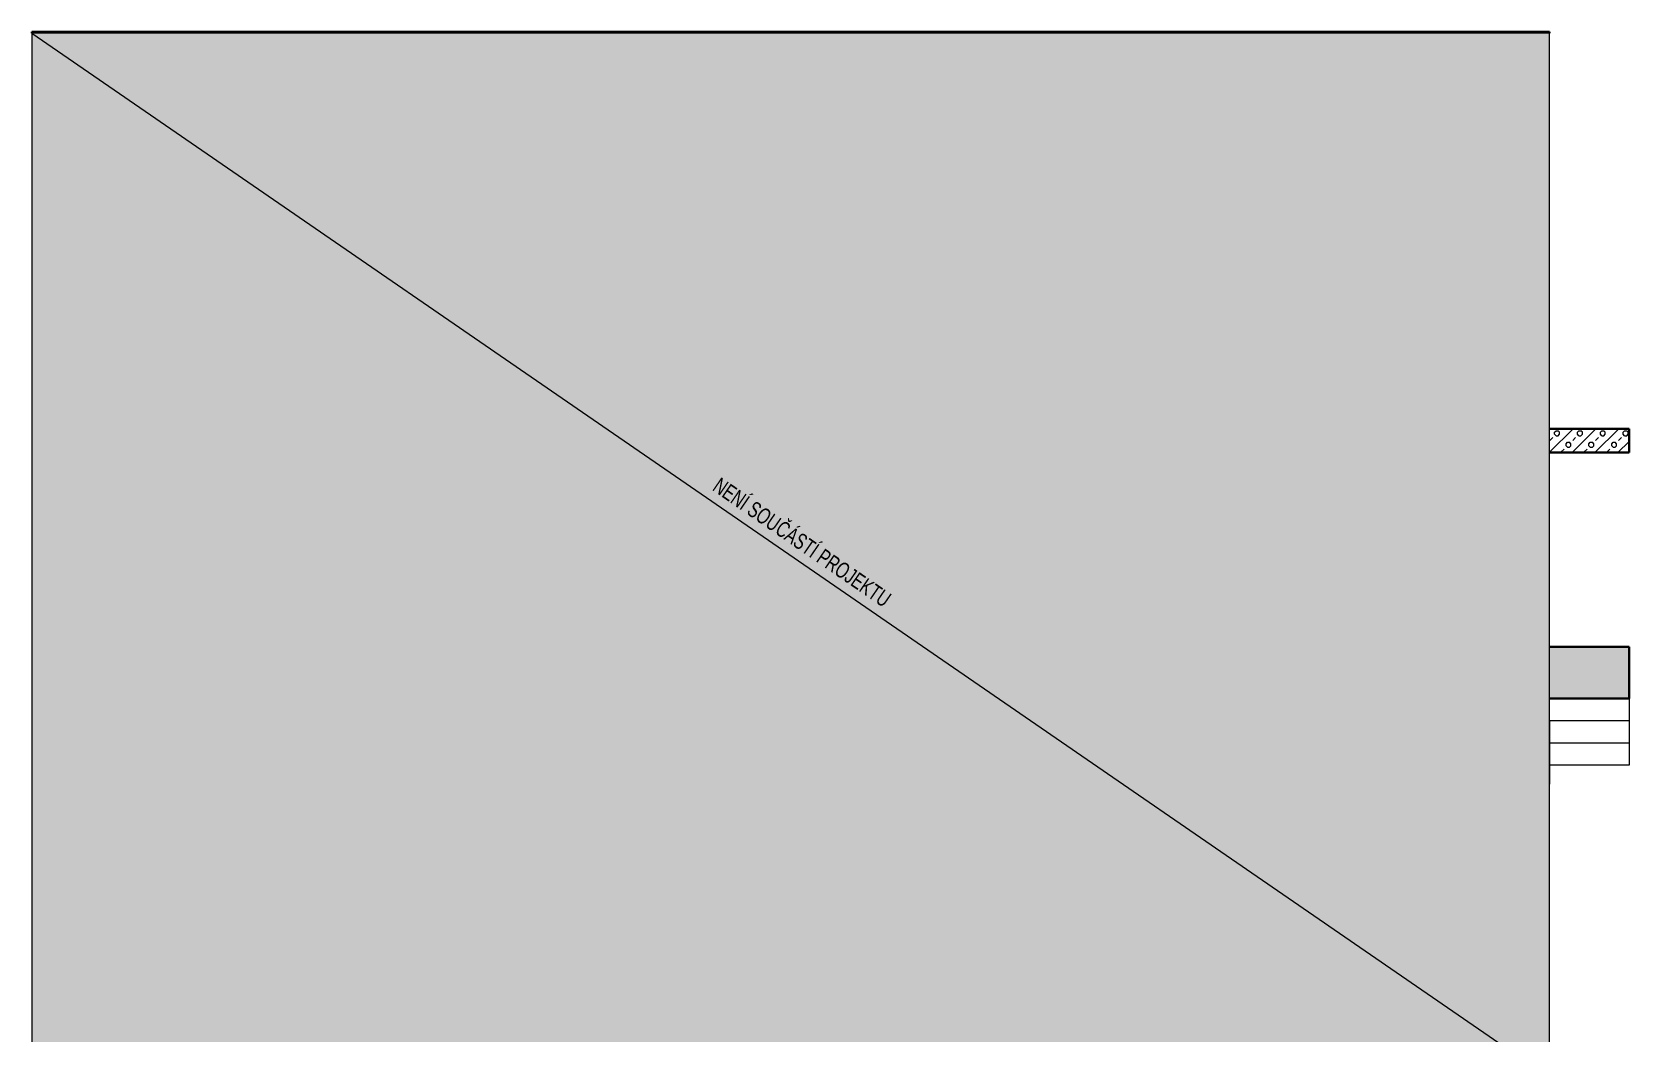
# Model space of a CAD drawing. Header units: millimetres. Extents: x 46521 to 258066, y -45352 to 20466.
# Drawn here: x 65349 to 85408, y -4716 to 7864 of the extents above; entities that cross this region are included whole.
import ezdxf

# ---------------------------------------------------------------- set-up
doc = ezdxf.new("R2010")
doc.units = ezdxf.units.MM
for name, color, linetype, lineweight in [('A-DETL-GENF', 92, 'Continuous', 13), ('A-DETL-THIN', 151, 'Continuous', 13), ('A-WALL', 113, 'Continuous', 13), ('A-WALL-PATT', 111, 'Continuous', 35), ('G-ANNO-TEXT', 231, 'Continuous', 9)]:
    doc.layers.add(name, color=color, linetype=linetype, lineweight=lineweight)
doc.styles.add('Arial_1', font='arial.ttf', dxfattribs={"width": 0.7, "height": 200})

msp = doc.modelspace()

# ---------------------------------------------------------------- hatches: boundary and pattern name
at = {"layer": 'A-DETL-GENF'}
msp.add_hatch(color=9, dxfattribs=at).paths.add_polyline_path([(84408.4, -5274.4), (84408.4, 7849.2), (65349.3, 7849.2), (65349.3, -5274.4), (82234.2, -5274.4)])
at = {"layer": 'A-WALL-PATT', "lineweight": 13}
for points in [[(65364.3, 7849.2), (65449.3, 7849.2), (65449.3, 7864.2), (65349.3, 7864.2), (65349.3, 7849.2), (65353.6, 7849.2)], [(84393.4, 7849.2), (84408.4, 7849.2), (84408.4, 7864.2), (65449.3, 7864.2), (65449.3, 7849.2), (84308.4, 7849.2)], [(85258.5, -231.5), (85408.4, -231.5), (85408.4, 138.5), (84408.4, 138.5), (84408.4, -231.5)], [(85258.5, -511.5), (85408.4, -511.5), (85408.4, -231.5), (84408.4, -231.5), (84408.4, -511.5)]]:
    msp.add_hatch(color=10, dxfattribs=at).paths.add_polyline_path(points)
h = msp.add_hatch(dxfattribs=at)
h.set_pattern_fill('FP_28', angle=45, style=0, pattern_type=2)
h.set_pattern_definition([(45, (84980.22, 2578.5), (-143.684, 143.684), []), (360, (85209.16, 2645.8), (143.684, 143.684), [25.4, -261.968]), (45, (85234.56, 2645.8), (-143.684, 143.684), [25.4, -177.8]), (90, (85252.52, 2663.76), (-143.684, 143.684), [25.4, -261.968]), (135, (85252.52, 2689.16), (-143.684, -143.684), [25.4, -177.8]), (360, (85209.16, 2707.12), (143.684, 143.684), [25.4, -261.968]), (45, (85191.2, 2689.16), (-143.684, 143.684), [25.4, -177.8]), (90, (85191.2, 2663.76), (-143.684, 143.684), [25.4, -261.968]), (135, (85209.16, 2645.8), (-143.684, -143.684), [25.4, -177.8]), (45, (85275.75, 2730.34), (-143.684, 143.684), [50.8, -152.4])])
h.paths.add_polyline_path([(85258.5, 2578.5), (85408.4, 2578.5), (85408.4, 2878.5), (84408.4, 2878.5), (84408.4, 2578.5)])

# ---------------------------------------------------------------- linework, layer by layer
at = {"layer": 'A-DETL-THIN'}
for p, q in [((84408.4, 7849.2), (65349.3, 7849.2)), ((65349.3, 7849.2), (65349.3, -5274.4)), ((65349.3, 7849.2), (84408.4, -5274.4)), ((84408.4, -5274.4), (84408.4, 7849.2))]:
    msp.add_line(p, q, dxfattribs=at)
at = {"layer": 'A-WALL', "color": 254, "lineweight": 35}
for p, q in [((65349.3, 7864.2), (65349.3, 7849.2)), ((84408.4, 7864.2), (65349.3, 7864.2)), ((84408.4, 7849.2), (84408.4, 7864.2)), ((85408.4, 2878.5), (84408.4, 2878.5)), ((85408.4, 2578.5), (85408.4, 2878.5)), ((84408.4, 2578.5), (85408.4, 2578.5)), ((85408.4, 138.5), (84408.4, 138.5)), ((85408.4, -511.5), (85408.4, 138.5)), ((84408.4, -511.5), (85408.4, -511.5))]:
    msp.add_line(p, q, dxfattribs=at)
at = {"layer": 'A-WALL', "color": 9}
for p, q in [((85408.4, -511.5), (85408.4, -1351.5)), ((85408.4, -791.5), (84408.4, -791.5)), ((84408.4, -791.5), (84408.4, -1590.5)), ((85408.4, -1071.5), (84408.4, -1071.5)), ((85408.4, -1351.5), (84408.4, -1351.5))]:
    msp.add_line(p, q, dxfattribs=at)

# ---------------------------------------------------------------- texts
at = {"layer": 'G-ANNO-TEXT', "color": 7, "lineweight": 25, "char_height": 200, "attachment_point": 1, "rotation": 325.4965, "style": 'Arial_1'}
for s, insert, width in [('NENÍ SOU', (73996.9, 2276.1), 1153.227), ('ČÁSTÍ PROJEKTU', (74781, 1737.2), 2045.506)]:
    msp.add_mtext(s, dxfattribs=dict(at, insert=insert, width=width))

doc.saveas('drawing.dxf')
